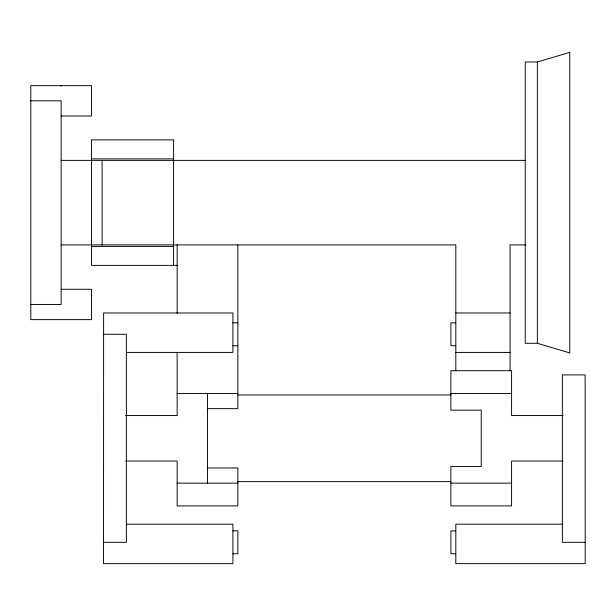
<?xml version="1.0" encoding="UTF-8"?>
<svg xmlns="http://www.w3.org/2000/svg" width="616" height="616" viewBox="0 0 616 616"><rect width="100%" height="100%" fill="white"/><g stroke="black" fill="none" stroke-linecap="round" stroke-linejoin="round"><path stroke-width="0.92" d="M126.372 352.421L232.91 352.421L232.91 312.966L103.611 312.966L103.526 563.64L232.91 563.64L232.91 524.185L126.372 524.185M537.375 61.993L569.769 52.36L569.769 352.914L537.375 343.281L525.232 343.281L525.232 61.993L537.375 61.993L537.375 343.281M30.8 100.824L61.146 100.824L61.146 304.45L30.8 304.45M61.146 116.001L91.491 116.001L91.491 85.647L30.8 85.647L30.8 319.627L91.491 319.627L91.491 289.281L61.146 289.281M91.491 158.866L173.581 158.866M61.146 160.383L525.533 160.383M61.146 244.899L455.817 244.899L455.817 370.701M526.172 244.899L510.063 244.899L510.063 370.701M91.491 246.415L173.581 246.415M177.146 265.38L91.491 265.38L91.491 139.894L173.581 139.894L173.581 265.38M455.817 312.966L510.063 312.966M232.91 322.83L237.845 322.83M455.817 322.83L450.881 322.83L450.881 345.745L455.817 345.745M103.611 334.288L126.372 334.288L126.372 542.319L103.611 542.319M232.91 345.745L237.845 345.745M455.817 352.421L510.063 352.421M177.146 393.462L237.845 393.462M450.881 393.462L511.58 393.462M237.845 394.979L450.881 394.979M207.5 408.639L237.845 408.639L237.845 244.899M125.579 415.546L177.146 415.546L177.146 352.367M563.147 415.546L511.58 415.546L511.58 370.701L450.881 370.701L450.881 410.156L481.227 410.156L481.227 466.451L450.881 466.451L450.881 505.898L511.58 505.898L511.58 461.061L563.147 461.061M125.579 461.061L177.146 461.061L177.146 505.898L237.845 505.898L237.845 467.968L207.5 467.968M237.845 481.627L450.881 481.627M177.146 483.144L237.845 483.144M450.881 483.144L511.58 483.144M562.354 524.185L455.817 524.185L455.817 563.64L585.2 563.64L585.115 374.913L562.354 374.913L562.354 542.319L585.115 542.319M232.91 530.861L237.845 530.861L237.845 553.776L232.91 553.776M455.817 530.861L450.881 530.861L450.881 553.776L455.817 553.776M207.5 393.462L207.5 483.144M177.146 244.899L177.146 313.205M102.117 160.383L102.117 244.899M61.146 85.647L61.146 86.171"/></g></svg>
